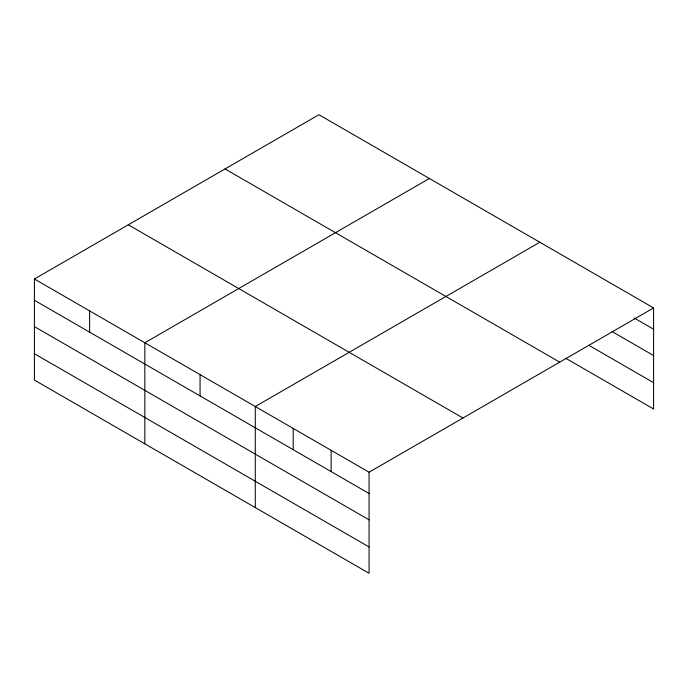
<?xml version="1.0" encoding="UTF-8"?>
<svg xmlns="http://www.w3.org/2000/svg" width="688" height="688" viewBox="0 0 688 688"><rect width="100%" height="100%" fill="white"/><g stroke="black" fill="none" stroke-linecap="round" stroke-linejoin="round"><path stroke-width="1.03" d="M34.4 279.001L369.069 472.217L369.069 573.276L34.4 380.06L34.4 279.001L318.931 114.724L653.6 307.94L653.6 408.999L565.717 358.259M429.372 178.484L144.841 342.762L144.841 443.82M539.813 242.253L255.282 406.522L255.282 507.581M369.069 472.217L653.6 307.94M634.173 318.011L653.6 329.225M611.967 331.513L653.6 355.55M588.842 345.29L653.6 382.674M225.036 168.938L559.705 362.155M128.295 224.787L462.964 418.012M34.4 300.278L369.069 493.494M34.4 326.602L369.069 519.827M34.4 353.727L369.069 546.951M331.134 450.322L331.134 471.598M293.208 428.418L293.208 449.703M200.062 374.642L200.062 395.927M89.621 310.881L89.621 332.158"/></g></svg>
